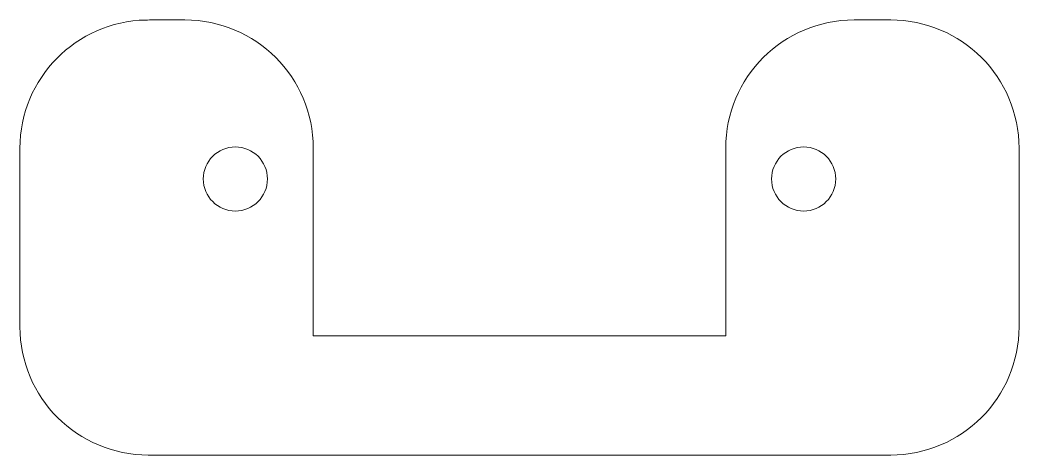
# Model space of a CAD drawing. Header units: millimetres. Extents: x 97.1 to 151.6, y 1864.9 to 1888.6.
import ezdxf

# ---------------------------------------------------------------- set-up
doc = ezdxf.new("R2010")
doc.units = ezdxf.units.MM

msp = doc.modelspace()

# ---------------------------------------------------------------- linework, layer by layer
at = {"color": 7, "linetype": 'Continuous', "lineweight": 15}
for p, q in [((106.094, 1888.632), (104.344, 1888.632)), ((144.594, 1888.632), (142.594, 1888.632)), ((97.094, 1871.882), (97.094, 1881.629)), ((113.094, 1881.632), (113.094, 1871.382)), ((135.594, 1871.382), (135.594, 1881.632)), ((151.594, 1881.632), (151.594, 1871.882)), ((135.594, 1871.382), (113.094, 1871.382)), ((144.594, 1864.882), (104.094, 1864.882))]:
    msp.add_line(p, q, dxfattribs=at)
for centre in [(108.844, 1879.952), (139.844, 1879.952)]:
    msp.add_circle(centre, 1.75, dxfattribs=at)
for centre, radius, start, end in [((104.094, 1881.629), 7, 91.1019, 180), ((104.344, 1868.632), 20, 90, 91.1019), ((106.094, 1881.632), 7, 0, 90), ((142.594, 1881.632), 7, 90, 180), ((144.594, 1881.632), 7, 0, 90), ((104.094, 1871.882), 7, 180, 270), ((144.594, 1871.882), 7, 270, 0)]:
    msp.add_arc(centre, radius, start, end, dxfattribs=at)

doc.saveas('drawing.dxf')
